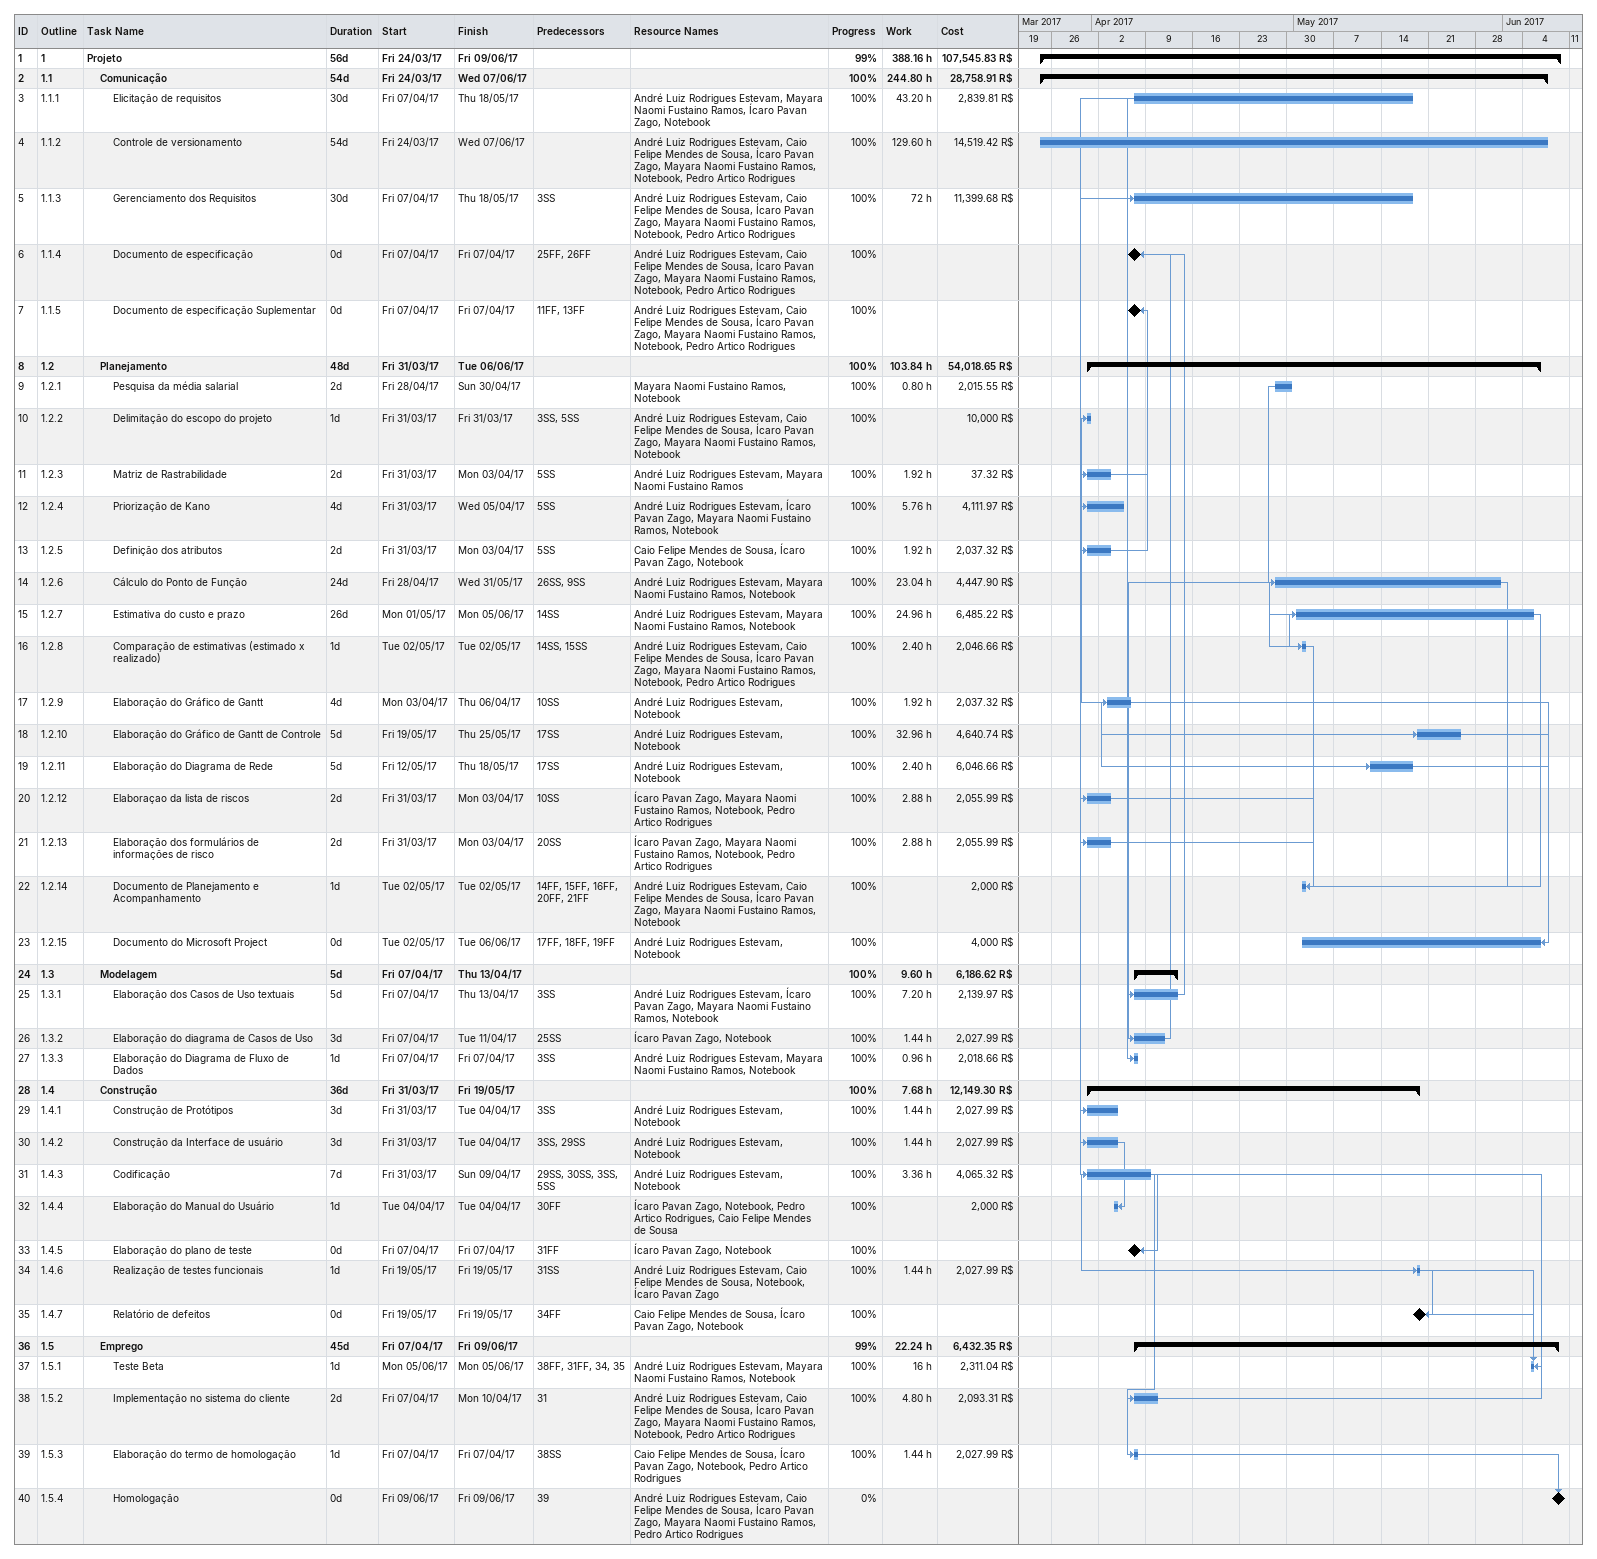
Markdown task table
| ID | WBS | Task | Duration | Start | Finish | Predecessors | Resources | % complete | Work (h) | Cost (R$) |
|---|---|---|---|---|---|---|---|---|---|---|
| 1 | 1 | **Projeto** | 56d | 2017-03-24 | 2017-06-09 |  |  | 99 | 388.16 | 107545.83 |
| 2 | 1.1 | **Comunicação** | 54d | 2017-03-24 | 2017-06-07 |  |  | 100 | 244.80 | 28758.91 |
| 3 | 1.1.1 | Elicitação de requisitos | 30d | 2017-04-07 | 2017-05-18 |  | André Luiz Rodrigues Estevam, Mayara Naomi Fustaino Ramos, Ícaro Pavan Zago, Notebook | 100 | 43.20 | 2839.81 |
| 4 | 1.1.2 | Controle de versionamento | 54d | 2017-03-24 | 2017-06-07 |  | André Luiz Rodrigues Estevam, Caio Felipe Mendes de Sousa, Ícaro Pavan Zago, Mayara Naomi Fustaino Ramos, Notebook, Pedro Artico Rodrigues | 100 | 129.60 | 14519.42 |
| 5 | 1.1.3 | Gerenciamento dos Requisitos | 30d | 2017-04-07 | 2017-05-18 | 3SS | André Luiz Rodrigues Estevam, Caio Felipe Mendes de Sousa, Ícaro Pavan Zago, Mayara Naomi Fustaino Ramos, Notebook, Pedro Artico Rodrigues | 100 | 72 | 11399.68 |
| 6 | 1.1.4 | Documento de especificação | 0d | 2017-04-07 | 2017-04-07 | 25FF, 26FF | André Luiz Rodrigues Estevam, Caio Felipe Mendes de Sousa, Ícaro Pavan Zago, Mayara Naomi Fustaino Ramos, Notebook, Pedro Artico Rodrigues | 100 |  |  |
| 7 | 1.1.5 | Documento de especificação Suplementar | 0d | 2017-04-07 | 2017-04-07 | 11FF, 13FF | André Luiz Rodrigues Estevam, Caio Felipe Mendes de Sousa, Ícaro Pavan Zago, Mayara Naomi Fustaino Ramos, Notebook, Pedro Artico Rodrigues | 100 |  |  |
| 8 | 1.2 | **Planejamento** | 48d | 2017-03-31 | 2017-06-06 |  |  | 100 | 103.84 | 54018.65 |
| 9 | 1.2.1 | Pesquisa da média salarial | 2d | 2017-04-28 | 2017-04-30 |  | Mayara Naomi Fustaino Ramos, Notebook | 100 | 0.80 | 2015.55 |
| 10 | 1.2.2 | Delimitação do escopo do projeto | 1d | 2017-03-31 | 2017-03-31 | 3SS, 5SS | André Luiz Rodrigues Estevam, Caio Felipe Mendes de Sousa, Ícaro Pavan Zago, Mayara Naomi Fustaino Ramos, Notebook | 100 |  | 10000 |
| 11 | 1.2.3 | Matriz de Rastrabilidade | 2d | 2017-03-31 | 2017-04-03 | 5SS | André Luiz Rodrigues Estevam, Mayara Naomi Fustaino Ramos | 100 | 1.92 | 37.32 |
| 12 | 1.2.4 | Priorização de Kano | 4d | 2017-03-31 | 2017-04-05 | 5SS | André Luiz Rodrigues Estevam, Ícaro Pavan Zago, Mayara Naomi Fustaino Ramos, Notebook | 100 | 5.76 | 4111.97 |
| 13 | 1.2.5 | Definição dos atributos | 2d | 2017-03-31 | 2017-04-03 | 5SS | Caio Felipe Mendes de Sousa, Ícaro Pavan Zago, Notebook | 100 | 1.92 | 2037.32 |
| 14 | 1.2.6 | Cálculo do Ponto de Função | 24d | 2017-04-28 | 2017-05-31 | 26SS, 9SS | André Luiz Rodrigues Estevam, Mayara Naomi Fustaino Ramos, Notebook | 100 | 23.04 | 4447.90 |
| 15 | 1.2.7 | Estimativa do custo e prazo | 26d | 2017-05-01 | 2017-06-05 | 14SS | André Luiz Rodrigues Estevam, Mayara Naomi Fustaino Ramos, Notebook | 100 | 24.96 | 6485.22 |
| 16 | 1.2.8 | Comparação de estimativas (estimado x realizado) | 1d | 2017-05-02 | 2017-05-02 | 14SS, 15SS | André Luiz Rodrigues Estevam, Caio Felipe Mendes de Sousa, Ícaro Pavan Zago, Mayara Naomi Fustaino Ramos, Notebook, Pedro Artico Rodrigues | 100 | 2.40 | 2046.66 |
| 17 | 1.2.9 | Elaboração do Gráfico de Gantt | 4d | 2017-04-03 | 2017-04-06 | 10SS | André Luiz Rodrigues Estevam, Notebook | 100 | 1.92 | 2037.32 |
| 18 | 1.2.10 | Elaboração do Gráfico de Gantt de Controle | 5d | 2017-05-19 | 2017-05-25 | 17SS | André Luiz Rodrigues Estevam, Notebook | 100 | 32.96 | 4640.74 |
| 19 | 1.2.11 | Elaboração do Diagrama de Rede | 5d | 2017-05-12 | 2017-05-18 | 17SS | André Luiz Rodrigues Estevam, Notebook | 100 | 2.40 | 6046.66 |
| 20 | 1.2.12 | Elaboraçao da lista de riscos | 2d | 2017-03-31 | 2017-04-03 | 10SS | Ícaro Pavan Zago, Mayara Naomi Fustaino Ramos, Notebook, Pedro Artico Rodrigues | 100 | 2.88 | 2055.99 |
| 21 | 1.2.13 | Elaboração dos formulários de informações de risco | 2d | 2017-03-31 | 2017-04-03 | 20SS | Ícaro Pavan Zago, Mayara Naomi Fustaino Ramos, Notebook, Pedro Artico Rodrigues | 100 | 2.88 | 2055.99 |
| 22 | 1.2.14 | Documento de Planejamento e Acompanhamento | 1d | 2017-05-02 | 2017-05-02 | 14FF, 15FF, 16FF, 20FF, 21FF | André Luiz Rodrigues Estevam, Caio Felipe Mendes de Sousa, Ícaro Pavan Zago, Mayara Naomi Fustaino Ramos, Notebook | 100 |  | 2000 |
| 23 | 1.2.15 | Documento do Microsoft Project | 0d | 2017-05-02 | 2017-06-06 | 17FF, 18FF, 19FF | André Luiz Rodrigues Estevam, Notebook | 100 |  | 4000 |
| 24 | 1.3 | **Modelagem** | 5d | 2017-04-07 | 2017-04-13 |  |  | 100 | 9.60 | 6186.62 |
| 25 | 1.3.1 | Elaboração dos Casos de Uso textuais | 5d | 2017-04-07 | 2017-04-13 | 3SS | André Luiz Rodrigues Estevam, Ícaro Pavan Zago, Mayara Naomi Fustaino Ramos, Notebook | 100 | 7.20 | 2139.97 |
| 26 | 1.3.2 | Elaboração do diagrama de Casos de Uso | 3d | 2017-04-07 | 2017-04-11 | 25SS | Ícaro Pavan Zago, Notebook | 100 | 1.44 | 2027.99 |
| 27 | 1.3.3 | Elaboração do Diagrama de Fluxo de Dados | 1d | 2017-04-07 | 2017-04-07 | 3SS | André Luiz Rodrigues Estevam, Mayara Naomi Fustaino Ramos, Notebook | 100 | 0.96 | 2018.66 |
| 28 | 1.4 | **Construção** | 36d | 2017-03-31 | 2017-05-19 |  |  | 100 | 7.68 | 12149.30 |
| 29 | 1.4.1 | Construção de Protótipos | 3d | 2017-03-31 | 2017-04-04 | 3SS | André Luiz Rodrigues Estevam, Notebook | 100 | 1.44 | 2027.99 |
| 30 | 1.4.2 | Construção da Interface de usuário | 3d | 2017-03-31 | 2017-04-04 | 3SS, 29SS | André Luiz Rodrigues Estevam, Notebook | 100 | 1.44 | 2027.99 |
| 31 | 1.4.3 | Codificação | 7d | 2017-03-31 | 2017-04-09 | 29SS, 30SS, 3SS, 5SS | André Luiz Rodrigues Estevam, Notebook | 100 | 3.36 | 4065.32 |
| 32 | 1.4.4 | Elaboração do Manual do Usuário | 1d | 2017-04-04 | 2017-04-04 | 30FF | Ícaro Pavan Zago, Notebook, Pedro Artico Rodrigues, Caio Felipe Mendes de Sousa | 100 |  | 2000 |
| 33 | 1.4.5 | Elaboração do plano de teste | 0d | 2017-04-07 | 2017-04-07 | 31FF | Ícaro Pavan Zago, Notebook | 100 |  |  |
| 34 | 1.4.6 | Realização de testes funcionais | 1d | 2017-05-19 | 2017-05-19 | 31SS | André Luiz Rodrigues Estevam, Caio Felipe Mendes de Sousa, Notebook, Ícaro Pavan Zago | 100 | 1.44 | 2027.99 |
| 35 | 1.4.7 | Relatório de defeitos | 0d | 2017-05-19 | 2017-05-19 | 34FF | Caio Felipe Mendes de Sousa, Ícaro Pavan Zago, Notebook | 100 |  |  |
| 36 | 1.5 | **Emprego** | 45d | 2017-04-07 | 2017-06-09 |  |  | 99 | 22.24 | 6432.35 |
| 37 | 1.5.1 | Teste Beta | 1d | 2017-06-05 | 2017-06-05 | 38FF, 31FF, 34, 35 | André Luiz Rodrigues Estevam, Mayara Naomi Fustaino Ramos, Notebook | 100 | 16 | 2311.04 |
| 38 | 1.5.2 | Implementação no sistema do cliente | 2d | 2017-04-07 | 2017-04-10 | 31 | André Luiz Rodrigues Estevam, Caio Felipe Mendes de Sousa, Ícaro Pavan Zago, Mayara Naomi Fustaino Ramos, Notebook, Pedro Artico Rodrigues | 100 | 4.80 | 2093.31 |
| 39 | 1.5.3 | Elaboração do termo de homologação | 1d | 2017-04-07 | 2017-04-07 | 38SS | Caio Felipe Mendes de Sousa, Ícaro Pavan Zago, Notebook, Pedro Artico Rodrigues | 100 | 1.44 | 2027.99 |
| 40 | 1.5.4 | Homologação | 0d | 2017-06-09 | 2017-06-09 | 39 | André Luiz Rodrigues Estevam, Caio Felipe Mendes de Sousa, Ícaro Pavan Zago, Mayara Naomi Fustaino Ramos, Pedro Artico Rodrigues | 0 |  |  |
